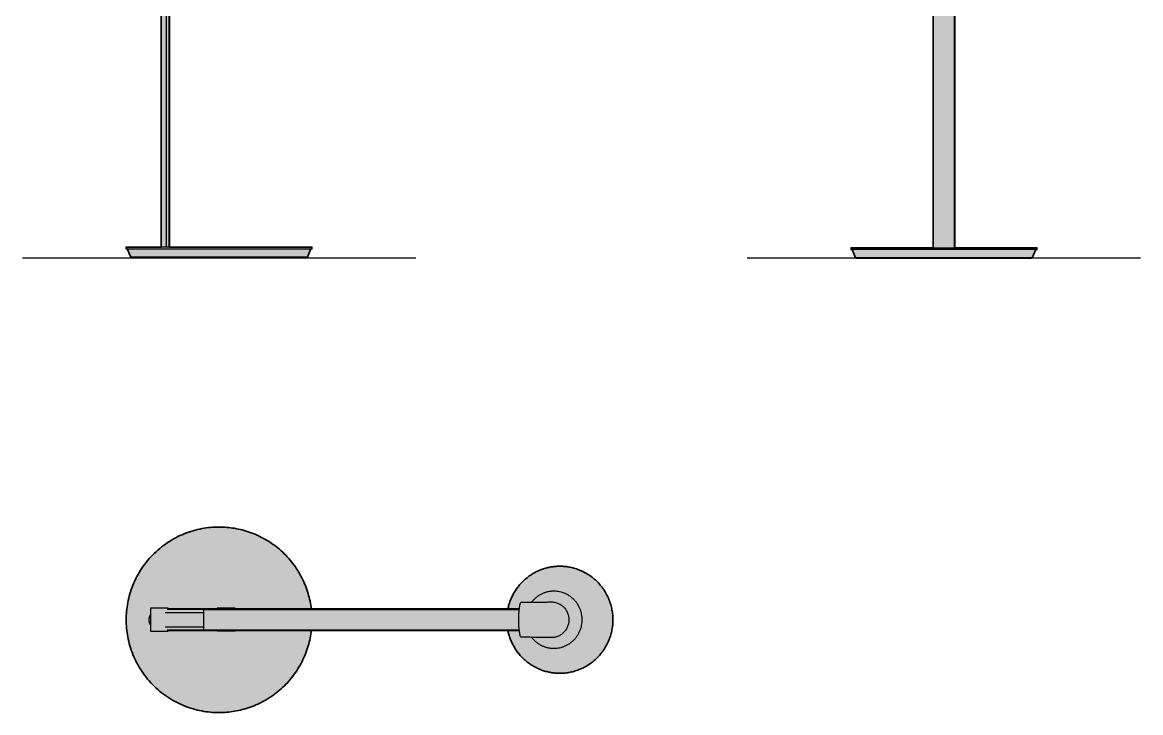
# Model space of a CAD drawing. Header units: millimetres. Extents: x 0 to 1565, y -637 to 1297.
# Drawn here: x 0 to 1565, y -637 to 330 of the extents above; entities that cross this region are included whole.
import ezdxf

# ---------------------------------------------------------------- set-up
doc = ezdxf.new("R2010")
doc.units = ezdxf.units.MM
doc.layers.add('Blocks', color=7, linetype='Continuous')
doc.layers.add('Blocks$Fill', color=7, linetype='Continuous', true_color=0xffffff)
for name, color, linetype, lineweight, true_color in [('Blocks$Inner', 7, 'Continuous', 25, 0x007f00), ('Blocks$Outline', 7, 'Continuous', 35, 0xff3f3f), ('Groud', 7, 'Continuous', 25, 0x243775)]:
    doc.layers.add(name, color=color, linetype=linetype, lineweight=lineweight, true_color=true_color)

# ---------------------------------------------------------------- blocks, each defined once
blk = doc.blocks.new('NJP Floor Lamp Front')
at = {"layer": 'Blocks$Fill'}
blk.add_hatch(color=256, dxfattribs=at).paths.add_polyline_path([(398.1, -0.8), (398.1, -0.8), (398.1, -0.8), (398.1, -0.8), (398, -0.8), (397.6, -0.8), (396.1, -0.8), (389.5, -0.8), (362.2, -0.8), (275.3, -0.8), (188.4, -0.8), (161.1, -0.8), (154.5, -0.8), (152.9, -0.8), (152.6, -0.8), (152.5, -0.8), (152.4, -0.8), (152.4, -0.8), (152.4, -0.8), (152.4, 0), (151.8, 0), (151.7, 0), (151.6, 0), (151.6, 0), (151.6, 0), (151.6, 0), (151.6, 0), (151.6, 0), (151.6, 0), (146.6, 11.5), (145.6, 11.5), (145.4, 11.5), (145.3, 11.5), (145.3, 11.5), (145.3, 11.5), (145.3, 11.5), (145.3, 11.5), (145.3, 11.5), (145.3, 11.5), (145.3, 14), (145.3, 14), (145.3, 14), (145.3, 14), (145.4, 14), (145.7, 14), (147.1, 14), (153, 14), (177.5, 14), (260.3, 14), (260.3, 737.6), (260.3, 737.6), (261.5, 737.6), (262.8, 738.6), (262.8, 741.1), (259.4, 741.1), (259.4, 741.1), (259.4, 741.1), (259.4, 741.1), (259.4, 741.1), (259.4, 741.1), (259.4, 741.2), (259.4, 741.5), (259.4, 742.8), (259.4, 747.4), (259.4, 766.1), (259.4, 766.1), (260.5, 766.1), (260.5, 1162.3), (249.1, 1162.8), (238.4, 1163.5), (228.6, 1164.4), (224.2, 1164.9), (220.2, 1165.5), (215.3, 1166.3), (213.1, 1166.7), (211, 1167.2), (209.1, 1167.6), (207.4, 1168.1), (206.6, 1168.4), (205.8, 1168.6), (205.1, 1168.9), (204.4, 1169.1), (203.8, 1169.4), (203.5, 1169.5), (203.3, 1169.7), (203, 1169.8), (202.7, 1169.9), (202.5, 1170.1), (202.3, 1170.2), (202.1, 1170.3), (201.9, 1170.5), (201.7, 1170.6), (201.6, 1170.7), (201.5, 1170.7), (201.4, 1170.8), (201.3, 1170.9), (201.3, 1170.9), (201.2, 1171), (201.1, 1171.1), (201, 1171.1), (201, 1171.2), (200.9, 1171.3), (200.9, 1171.3), (200.8, 1171.4), (200.8, 1171.5), (200.7, 1171.5), (200.7, 1171.6), (200.6, 1171.7), (200.6, 1171.7), (200.6, 1171.7), (200.6, 1171.8), (200.6, 1171.8), (200.5, 1171.8), (200.5, 1171.9), (200.5, 1171.9), (200.5, 1171.9), (200.5, 1172), (200.5, 1172), (200.5, 1172), (200.4, 1172.1), (200.4, 1172.1), (200.4, 1172.1), (200.4, 1172.2), (200.4, 1172.2), (200.4, 1172.2), (200.4, 1172.3), (200.4, 1172.3), (200.4, 1172.3), (200.4, 1172.4), (200.4, 1172.4), (200.4, 1172.4), (200.4, 1172.5), (200.4, 1172.5), (200.4, 1172.5), (200.4, 1172.6), (200.4, 1172.6), (200.4, 1172.6), (200.4, 1172.7), (200.4, 1172.7), (200.4, 1172.7), (200.4, 1172.8), (200.4, 1172.8), (200.4, 1172.8), (200.4, 1172.9), (200.4, 1172.9), (200.4, 1172.9), (200.4, 1173), (200.4, 1173), (200.5, 1173), (200.5, 1173.1), (200.5, 1173.1), (200.5, 1173.1), (200.5, 1173.2), (200.5, 1173.2), (200.5, 1173.2), (200.5, 1173.3), (200.6, 1173.3), (200.6, 1173.3), (200.6, 1173.4), (200.7, 1173.5), (235.5, 1232.2), (250.4, 1258.7), (250.5, 1258.7), (250.5, 1258.7), (250.5, 1258.8), (250.5, 1258.8), (250.7, 1271.7), (250.7, 1272.5), (250.8, 1273.5), (250.9, 1274.1), (251, 1274.7), (251.1, 1275.4), (251.2, 1276.2), (251.3, 1276.7), (251.5, 1277.3), (251.6, 1277.9), (251.8, 1278.5), (252, 1279.1), (252.2, 1279.7), (252.4, 1280.3), (252.6, 1280.8), (252.8, 1281.4), (253.1, 1281.9), (253.4, 1282.5), (253.6, 1283), (253.9, 1283.5), (254.2, 1284.1), (254.6, 1284.6), (254.9, 1285.1), (255.2, 1285.6), (255.6, 1286.1), (255.9, 1286.5), (256.3, 1287), (256.7, 1287.5), (257.1, 1287.9), (257.5, 1288.4), (257.9, 1288.8), (258.4, 1289.2), (258.8, 1289.6), (259.3, 1290), (259.7, 1290.4), (260.2, 1290.8), (260.7, 1291.2), (261.2, 1291.5), (261.7, 1291.9), (262.2, 1292.2), (262.7, 1292.5), (263.2, 1292.8), (263.8, 1293.1), (264.3, 1293.4), (264.8, 1293.7), (265.4, 1293.9), (265.9, 1294.2), (266.5, 1294.4), (267.1, 1294.6), (267.6, 1294.8), (268.2, 1295), (268.8, 1295.1), (269.4, 1295.3), (270, 1295.4), (270.6, 1295.6), (271.2, 1295.7), (271.8, 1295.8), (272.4, 1295.8), (273, 1295.9), (273.6, 1296), (274.2, 1296), (274.8, 1296), (275.4, 1296), (276, 1296), (276.6, 1296), (277.2, 1296), (277.8, 1295.9), (278.4, 1295.8), (279, 1295.8), (279.6, 1295.7), (280.2, 1295.6), (280.8, 1295.4), (281.4, 1295.3), (281.9, 1295.1), (282.5, 1295), (283.1, 1294.8), (283.7, 1294.6), (284.2, 1294.4), (284.8, 1294.2), (285.3, 1293.9), (285.9, 1293.7), (286.4, 1293.4), (287, 1293.1), (287.5, 1292.8), (288, 1292.5), (288.5, 1292.2), (289.1, 1291.9), (289.6, 1291.5), (290, 1291.2), (290.5, 1290.8), (291, 1290.4), (291.5, 1290), (291.9, 1289.6), (292.4, 1289.2), (292.8, 1288.8), (293.2, 1288.4), (293.6, 1287.9), (294, 1287.5), (294.4, 1287), (294.8, 1286.5), (295.2, 1286.1), (295.5, 1285.6), (295.8, 1285.1), (296.2, 1284.6), (296.5, 1284.1), (296.8, 1283.5), (297.1, 1283), (297.4, 1282.5), (297.6, 1281.9), (297.9, 1281.4), (298.1, 1280.8), (298.3, 1280.3), (298.6, 1279.7), (298.8, 1279.1), (298.9, 1278.5), (299.1, 1277.9), (299.3, 1277.3), (299.4, 1276.7), (299.5, 1276.2), (299.7, 1275.4), (299.8, 1274.7), (299.9, 1274.1), (299.9, 1273.5), (300, 1272.5), (300, 1271.7), (300.1, 1268.9), (300.3, 1258.8), (300.3, 1258.8), (300.3, 1258.7), (300.3, 1258.7), (300.3, 1258.7), (315.2, 1232.1), (315.3, 1232.1), (350, 1173.5), (350.1, 1173.4), (350.1, 1173.3), (350.2, 1173.3), (350.2, 1173.3), (350.2, 1173.2), (350.2, 1173.2), (350.2, 1173.2), (350.2, 1173.1), (350.3, 1173.1), (350.3, 1173.1), (350.3, 1173), (350.3, 1173), (350.3, 1173), (350.3, 1172.9), (350.3, 1172.9), (350.3, 1172.9), (350.3, 1172.8), (350.3, 1172.8), (350.3, 1172.8), (350.4, 1172.7), (350.4, 1172.7), (350.4, 1172.7), (350.4, 1172.6), (350.4, 1172.6), (350.4, 1172.6), (350.4, 1172.5), (350.4, 1172.5), (350.4, 1172.5), (350.4, 1172.4), (350.4, 1172.4), (350.4, 1172.4), (350.4, 1172.3), (350.3, 1172.3), (350.3, 1172.3), (350.3, 1172.2), (350.3, 1172.2), (350.3, 1172.2), (350.3, 1172.1), (350.3, 1172.1), (350.3, 1172.1), (350.3, 1172), (350.3, 1172), (350.3, 1172), (350.2, 1171.9), (350.2, 1171.9), (350.2, 1171.9), (350.2, 1171.8), (350.2, 1171.8), (350.2, 1171.8), (350.1, 1171.7), (350.1, 1171.7), (350.1, 1171.7), (350.1, 1171.6), (350, 1171.5), (350, 1171.5), (349.9, 1171.4), (349.9, 1171.3), (349.8, 1171.3), (349.7, 1171.2), (349.7, 1171.1), (349.6, 1171.1), (349.5, 1171), (349.5, 1170.9), (349.4, 1170.9), (349.3, 1170.8), (349.2, 1170.7), (349.1, 1170.7), (349.1, 1170.6), (348.9, 1170.5), (348.7, 1170.3), (348.5, 1170.2), (348.2, 1170.1), (348, 1169.9), (347.7, 1169.8), (347.5, 1169.7), (347.2, 1169.5), (346.9, 1169.4), (346.3, 1169.1), (345.6, 1168.9), (344.9, 1168.6), (344.2, 1168.4), (343.4, 1168.1), (341.6, 1167.6), (339.7, 1167.2), (337.6, 1166.7), (335.4, 1166.3), (330.5, 1165.5), (326.5, 1164.9), (322.1, 1164.4), (312.5, 1163.5), (301.8, 1162.8), (290.5, 1162.3), (290.5, 766.1), (291.4, 766.1), (291.4, 766.1), (291.4, 747.4), (291.4, 742.8), (291.4, 741.5), (291.4, 741.2), (291.4, 741.1), (291.4, 741.1), (291.4, 741.1), (291.4, 741.1), (291.4, 741.1), (291.4, 741.1), (287.8, 741.1), (287.8, 738.6), (288.8, 737.6), (290.2, 737.6), (290.3, 737.6), (290.3, 14), (373.1, 14), (397.6, 14), (403.5, 14), (404.8, 14), (405.2, 14), (405.3, 14), (405.3, 14), (405.3, 14), (405.3, 14), (405.3, 11.5), (405.3, 11.5), (405.3, 11.5), (405.3, 11.5), (405.3, 11.5), (405.3, 11.5), (405.3, 11.5), (405.2, 11.5), (405, 11.5), (403.9, 11.5), (398.9, 0), (398.9, 0), (398.9, 0), (398.9, 0), (398.9, 0), (398.9, 0), (398.9, 0), (398.9, 0), (398.7, 0), (398.1, 0)], flags=0)
at = {"layer": 'Blocks$Inner'}
for points in [[(260.3, 737.6), (260.3, 737.6), (260.3, 14)], [(290.2, 737.6), (290.3, 737.6), (290.3, 14)]]:
    blk.add_lwpolyline(points, dxfattribs=at)
for points in [[(260.3, 737.6), (260.3, 14)], [(290.2, 14), (290.2, 737.6)], [(145.3, 11.5), (145.3, 14)], [(151.6, 0), (146.6, 11.5)], [(152.4, 0), (152.4, -0.8)], [(398.1, -0.8), (398.1, 0)], [(403.9, 11.5), (398.9, 0)], [(405.3, 14), (405.3, 11.5)]]:
    blk.add_open_spline(points, degree=1, dxfattribs=at)
for points in [[(145.3, 14), (145.3, 14), (275.3, 14)], [(275.3, 11.5), (145.3, 11.5), (145.3, 11.5)], [(275.3, 0), (151.6, 0), (151.6, 0)], [(275.3, 14), (405.3, 14), (405.3, 14)], [(405.3, 11.5), (405.3, 11.5), (275.3, 11.5)], [(398.9, 0), (398.9, 0), (275.3, 0)], [(152.4, -0.8), (152.4, -0.8), (275.3, -0.8)], [(275.3, -0.8), (398.1, -0.8), (398.1, -0.8)]]:
    blk.add_rational_spline(points, [1, 0.707106781187, 1], degree=2, dxfattribs=at)
at = {"layer": 'Blocks$Outline'}
for points in [[(260.3, 14), (260.3, 737.6)], [(290.3, 737.6), (290.3, 14)], [(145.3, 11.5), (145.3, 14)], [(151.6, 0), (146.6, 11.5)], [(152.4, -0.8), (152.4, 0)], [(398.1, 0), (398.1, -0.8)], [(403.9, 11.5), (398.9, 0)], [(405.3, 14), (405.3, 11.5)]]:
    blk.add_lwpolyline(points, dxfattribs=at)
for points, weights in [([(145.3, 14), (145.3, 14), (260.3, 14)], [1, 0.730522664409, 0.956912284641]), ([(146.6, 11.5), (145.3, 11.5), (145.3, 11.5)], [0.9476606551, 0.970948832615, 1]), ([(152.4, 0), (151.6, 0), (151.6, 0)], [0.95752252035, 0.976946771841, 1]), ([(290.3, 14), (405.3, 14), (405.3, 14)], [0.956912284329, 0.730522664595, 1]), ([(398.9, 0), (398.9, 0), (398.1, 0)], [1, 0.976946771841, 0.95752252035]), ([(405.3, 11.5), (405.3, 11.5), (403.9, 11.5)], [1, 0.970948832615, 0.9476606551]), ([(275.3, -0.8), (152.4, -0.8), (152.4, -0.8)], [1, 0.707106781187, 1]), ([(398.1, -0.8), (398.1, -0.8), (275.3, -0.8)], [1, 0.707106781187, 1])]:
    blk.add_rational_spline(points, weights, degree=2, dxfattribs=at)
blk = doc.blocks.new('NJP Floor Lamp Top')
at = {"layer": 'Blocks$Fill'}
blk.add_hatch(color=256, dxfattribs=at).paths.add_polyline_path([(681.3, 0.1), (681.3, -1.6), (681.2, -3.3), (681.1, -5), (681, -6.7), (680.8, -8.4), (680.6, -10.1), (680.4, -11.8), (680.1, -13.6), (679.7, -15.3), (679.3, -17.1), (678.9, -18.8), (678.4, -20.6), (677.9, -22.3), (677.4, -24), (676.8, -25.8), (676.1, -27.5), (675.4, -29.3), (674.6, -31), (673.9, -32.7), (673, -34.4), (672.1, -36), (671.2, -37.7), (670.2, -39.3), (669.2, -41), (668.1, -42.6), (667, -44.1), (665.9, -45.7), (664.7, -47.2), (663.5, -48.7), (662.2, -50.1), (660.9, -51.6), (659.6, -53), (658.2, -54.3), (656.8, -55.6), (655.3, -56.9), (653.9, -58.1), (652.4, -59.3), (650.8, -60.5), (649.3, -61.6), (647.7, -62.7), (646.1, -63.7), (644.5, -64.7), (642.8, -65.6), (641.2, -66.5), (639.5, -67.4), (637.8, -68.2), (636.1, -68.9), (634.4, -69.7), (632.7, -70.3), (630.9, -70.9), (629.2, -71.5), (627.5, -72), (625.7, -72.5), (624, -72.9), (622.3, -73.3), (620.6, -73.7), (618.8, -74), (617.1, -74.2), (615.4, -74.4), (613.7, -74.6), (612, -74.7), (610.4, -74.8), (608.7, -74.9), (607, -74.9), (605.6, -74.9), (604.2, -74.9), (602.7, -74.8), (601.3, -74.7), (599.8, -74.6), (598.4, -74.4), (596.9, -74.2), (595.4, -74), (593.9, -73.7), (592.4, -73.5), (590.9, -73.1), (589.4, -72.8), (587.9, -72.4), (586.4, -72), (584.9, -71.5), (583.5, -71), (582, -70.5), (580.5, -70), (579, -69.4), (577.5, -68.7), (576.1, -68.1), (574.6, -67.4), (573.1, -66.7), (571.7, -65.9), (570.3, -65.1), (568.9, -64.3), (567.5, -63.4), (566.1, -62.5), (564.7, -61.6), (563.4, -60.6), (562.1, -59.6), (560.8, -58.6), (559.5, -57.5), (558.2, -56.4), (557, -55.3), (555.8, -54.2), (554.6, -53), (553.4, -51.8), (552.3, -50.6), (551.2, -49.3), (550.1, -48.1), (549, -46.8), (548, -45.4), (547, -44.1), (546.1, -42.7), (545.2, -41.4), (544.3, -40), (543.4, -38.6), (542.6, -37.2), (541.8, -35.7), (541, -34.3), (540.3, -32.8), (539.6, -31.3), (538.9, -29.9), (538.3, -28.4), (537.7, -26.9), (537.2, -25.4), (536.7, -23.9), (536.2, -22.4), (535.7, -20.8), (535.3, -19.3), (534.9, -17.8), (534.6, -16.3), (534.2, -14.8), (259.2, -14.8), (258.8, -17.6), (258.4, -20.3), (257.9, -23.1), (257.4, -25.9), (256.8, -28.7), (256.1, -31.5), (255.4, -34.2), (254.6, -37), (253.7, -39.8), (252.8, -42.6), (251.8, -45.4), (250.8, -48.2), (249.6, -50.9), (248.4, -53.7), (247.1, -56.4), (245.8, -59.1), (244.4, -61.8), (242.9, -64.4), (241.4, -67.1), (239.8, -69.7), (238.1, -72.2), (236.4, -74.8), (234.5, -77.3), (232.7, -79.7), (230.8, -82.1), (228.8, -84.5), (226.7, -86.8), (224.6, -89.1), (222.5, -91.4), (220.3, -93.5), (218, -95.7), (215.7, -97.7), (213.4, -99.7), (211, -101.7), (208.5, -103.6), (206.1, -105.4), (203.5, -107.2), (201, -108.9), (198.4, -110.5), (195.8, -112.1), (193.1, -113.6), (190.5, -115.1), (187.8, -116.5), (185.1, -117.8), (182.3, -119), (179.6, -120.2), (176.8, -121.3), (174.1, -122.3), (171.3, -123.3), (168.5, -124.2), (165.7, -125), (162.9, -125.8), (160.1, -126.5), (157.3, -127.1), (154.5, -127.7), (151.8, -128.2), (149, -128.6), (146.2, -129), (143.5, -129.3), (140.7, -129.6), (138, -129.8), (135.3, -129.9), (132.7, -130), (130, -130), (127.1, -130), (124.2, -129.9), (121.3, -129.7), (118.3, -129.5), (115.3, -129.2), (112.4, -128.8), (109.4, -128.4), (106.3, -127.8), (103.3, -127.2), (100.3, -126.6), (97.3, -125.8), (94.2, -125), (91.2, -124.1), (88.2, -123.1), (85.2, -122), (82.1, -120.9), (79.2, -119.6), (76.2, -118.3), (73.2, -116.9), (70.3, -115.5), (67.4, -113.9), (64.5, -112.3), (61.7, -110.6), (58.9, -108.8), (56.1, -106.9), (53.4, -105), (50.7, -103), (48.1, -100.9), (45.5, -98.8), (43, -96.6), (40.5, -94.3), (38.1, -91.9), (35.7, -89.5), (33.4, -87), (31.2, -84.5), (29.1, -81.9), (27, -79.3), (25, -76.6), (23.1, -73.9), (21.2, -71.1), (19.4, -68.3), (17.7, -65.5), (16.1, -62.6), (14.5, -59.7), (13.1, -56.8), (11.7, -53.8), (10.4, -50.8), (9.1, -47.9), (8, -44.8), (6.9, -41.8), (5.9, -38.8), (5, -35.8), (4.2, -32.7), (3.4, -29.7), (2.8, -26.7), (2.2, -23.7), (1.6, -20.6), (1.2, -17.6), (0.8, -14.7), (0.5, -11.7), (0.3, -8.7), (0.1, -5.8), (0, -2.9), (0, 0), (0, 2.9), (0.1, 5.8), (0.3, 8.7), (0.5, 11.7), (0.8, 14.7), (1.2, 17.6), (1.6, 20.6), (2.2, 23.7), (2.8, 26.7), (3.4, 29.7), (4.2, 32.7), (5, 35.8), (5.9, 38.8), (6.9, 41.8), (8, 44.8), (9.1, 47.9), (10.4, 50.8), (11.7, 53.8), (13.1, 56.8), (14.5, 59.7), (16.1, 62.6), (17.7, 65.5), (19.4, 68.3), (21.2, 71.1), (23.1, 73.9), (25, 76.6), (27, 79.3), (29.1, 81.9), (31.2, 84.5), (33.4, 87), (35.7, 89.5), (38.1, 91.9), (40.5, 94.3), (43, 96.6), (45.5, 98.8), (48.1, 100.9), (50.7, 103), (53.4, 105), (56.1, 106.9), (58.9, 108.8), (61.7, 110.6), (64.5, 112.3), (67.4, 113.9), (70.3, 115.5), (73.2, 116.9), (76.2, 118.3), (79.2, 119.6), (82.1, 120.9), (85.2, 122), (88.2, 123.1), (91.2, 124.1), (94.2, 125), (97.3, 125.8), (100.3, 126.6), (103.3, 127.2), (106.3, 127.8), (109.4, 128.4), (112.4, 128.8), (115.3, 129.2), (118.3, 129.5), (121.3, 129.7), (124.2, 129.9), (127.1, 130), (130, 130), (132.7, 130), (135.3, 129.9), (138, 129.8), (140.7, 129.6), (143.4, 129.3), (146.2, 129), (148.9, 128.6), (151.7, 128.2), (154.5, 127.7), (157.3, 127.1), (160, 126.5), (162.8, 125.8), (165.6, 125), (168.4, 124.2), (171.2, 123.3), (174, 122.3), (176.7, 121.3), (179.5, 120.2), (182.2, 119.1), (184.9, 117.8), (187.7, 116.5), (190.3, 115.1), (193, 113.7), (195.6, 112.2), (198.3, 110.6), (200.8, 109), (203.4, 107.3), (205.9, 105.5), (208.4, 103.7), (210.8, 101.8), (213.2, 99.9), (215.6, 97.9), (217.9, 95.8), (220.1, 93.7), (222.3, 91.5), (224.5, 89.3), (226.6, 87), (228.6, 84.7), (230.6, 82.4), (232.5, 79.9), (234.4, 77.5), (236.2, 75), (237.9, 72.5), (239.6, 69.9), (241.2, 67.3), (242.8, 64.7), (244.2, 62.1), (245.6, 59.4), (247, 56.7), (248.3, 54), (249.5, 51.2), (250.6, 48.5), (251.7, 45.7), (252.7, 43), (253.6, 40.2), (254.5, 37.4), (255.3, 34.6), (256, 31.8), (256.7, 29), (257.3, 26.3), (257.9, 23.5), (258.3, 20.7), (258.8, 17.9), (259.1, 15.2), (534.3, 15.2), (534.6, 16.7), (535, 18.2), (535.4, 19.7), (535.8, 21.2), (536.2, 22.7), (536.7, 24.2), (537.3, 25.7), (537.8, 27.2), (538.4, 28.7), (539, 30.2), (539.7, 31.7), (540.4, 33.2), (541.1, 34.6), (541.9, 36.1), (542.7, 37.5), (543.5, 38.9), (544.4, 40.3), (545.3, 41.7), (546.2, 43.1), (547.1, 44.4), (548.1, 45.7), (549.1, 47.1), (550.2, 48.3), (551.3, 49.6), (552.4, 50.9), (553.5, 52.1), (554.7, 53.3), (555.9, 54.4), (557.1, 55.6), (558.3, 56.7), (559.6, 57.8), (560.9, 58.8), (562.2, 59.8), (563.5, 60.8), (564.8, 61.8), (566.2, 62.7), (567.6, 63.6), (569, 64.5), (570.4, 65.3), (571.8, 66.1), (573.2, 66.9), (574.7, 67.6), (576.1, 68.3), (577.6, 68.9), (579.1, 69.6), (580.5, 70.1), (582, 70.7), (583.5, 71.2), (585, 71.7), (586.5, 72.2), (588, 72.6), (589.5, 73), (591, 73.3), (592.5, 73.6), (593.9, 73.9), (595.4, 74.2), (596.9, 74.4), (598.4, 74.6), (599.8, 74.7), (601.3, 74.9), (602.8, 75), (604.2, 75), (605.6, 75.1), (607, 75.1), (608.7, 75.1), (610.4, 75), (612, 74.9), (613.7, 74.8), (615.4, 74.6), (617.1, 74.4), (618.8, 74.1), (620.6, 73.8), (622.3, 73.5), (624, 73.1), (625.7, 72.7), (627.5, 72.2), (629.2, 71.7), (630.9, 71.1), (632.7, 70.5), (634.4, 69.8), (636.1, 69.1), (637.8, 68.4), (639.5, 67.6), (641.2, 66.7), (642.8, 65.8), (644.5, 64.9), (646.1, 63.9), (647.7, 62.9), (649.3, 61.8), (650.8, 60.7), (652.4, 59.5), (653.9, 58.3), (655.3, 57.1), (656.8, 55.8), (658.2, 54.5), (659.6, 53.1), (660.9, 51.7), (662.2, 50.3), (663.5, 48.8), (664.7, 47.4), (665.9, 45.8), (667, 44.3), (668.1, 42.7), (669.2, 41.1), (670.2, 39.5), (671.2, 37.9), (672.1, 36.2), (673, 34.5), (673.9, 32.8), (674.6, 31.1), (675.4, 29.4), (676.1, 27.7), (676.8, 26), (677.4, 24.2), (677.9, 22.5), (678.4, 20.7), (678.9, 19), (679.3, 17.2), (679.7, 15.5), (680.1, 13.7), (680.4, 12), (680.6, 10.3), (680.8, 8.5), (681, 6.8), (681.1, 5.1), (681.2, 3.4), (681.3, 1.7)], flags=0)
at = {"layer": 'Blocks$Inner'}
blk.add_lwpolyline([(58.2, -14.8), (108.4, -14.8), (550.2, -14.8)], dxfattribs=at)
for points, weights, knots in [([(0, 0), (0, 130), (130, 130), (245.6, 130), (259.1, 15.2)], [1, 0.707106781187, 1, 0.73082924721, 0.956397802151], [408.407045, 408.407045, 408.407045, 612.610567, 612.610567, 800.274919, 800.274919, 800.274919]), ([(681.3, 0.1), (681.3, 75.1), (607, 75.1), (546.5, 75.1), (534.3, 15.2)], [1, 0.707106781187, 1, 0.747587782358, 0.930227819412], [235.619449, 235.619449, 235.619449, 353.429174, 353.429174, 454.956324, 454.956324, 454.956324]), ([(638.3, 0.1), (638.3, 40.1), (598.7, 40.1), (579.4, 40.1), (567.5, 24.7)], [1, 0.707106781187, 1, 0.832059485909, 0.856708041564], [125.663706, 125.663706, 125.663706, 188.495559, 188.495559, 224.522388, 224.522388, 224.522388]), ([(59, 16.1), (59, 16.1), (49.7, 16.1), (40.4, 16.1), (35.6, 16.1)], [1, 0.793353340291, 1, 0.793353340291, 1], [-0.01, -0.01, -0.01, 16.352462, 16.352462, 32.714923, 32.714923, 32.714923]), ([(152.6, 16.1), (152.6, 16.1), (143.3, 16.1), (134, 16.1), (129.3, 16.1)], [1, 0.793353340291, 1, 0.793353340291, 1], [-0.01, -0.01, -0.01, 16.352462, 16.352462, 32.714923, 32.714923, 32.714923]), ([(592.8, 25), (593.9, 25.1), (595, 25.1), (619.7, 25.1), (619.7, 0.1)], [0.96636000187, 0.982084109646, 1, 0.707106781187, 1], [44.964808, 44.964808, 44.964808, 47.366898, 47.366898, 86.636829, 86.636829, 86.636829]), ([(259.2, -14.8), (246, -130), (130, -130), (0, -130), (0, 0)], [0.957429280085, 0.730215351793, 1, 0.707106781187, 1], [16.111167, 16.111167, 16.111167, 204.203522, 204.203522, 408.407045, 408.407045, 408.407045]), ([(534.2, -14.8), (546.3, -74.9), (607, -74.9), (681.3, -74.9), (681.3, 0.1)], [0.931137963023, 0.746960719295, 1, 0.707106781187, 1], [16.030352, 16.030352, 16.030352, 117.809725, 117.809725, 235.619449, 235.619449, 235.619449]), ([(567.5, -24.6), (579.4, -39.9), (598.7, -39.9), (638.3, -39.9), (638.3, 0.1)], [0.856714886253, 0.832036180737, 1, 0.707106781187, 1], [26.800025, 26.800025, 26.800025, 62.831853, 62.831853, 125.663706, 125.663706, 125.663706]), ([(619.7, 0.1), (619.7, -24.9), (595, -24.9), (593.9, -24.9), (592.8, -24.8)], [1, 0.707106781187, 1, 0.982092277857, 0.966374340193], [86.636829, 86.636829, 86.636829, 125.906737, 125.906737, 128.30773, 128.30773, 128.30773]), ([(35.6, -15.9), (40.4, -15.9), (49.7, -15.9), (59, -15.9), (59, -15.9)], [1, 0.793353340291, 1, 0.793353340291, 1], [77.804893, 77.804893, 77.804893, 94.167355, 94.167355, 110.529816, 110.529816, 110.529816]), ([(152.6, -15.9), (152.6, -15.9), (143.3, -15.9), (134, -15.9), (129.3, -15.9)], [1, 0.793353340291, 1, 0.793353340291, 1], [32.01, 32.01, 32.01, 48.372462, 48.372462, 64.734923, 64.734923, 64.734923])]:
    blk.add_rational_spline(points, weights, degree=2, knots=knots, dxfattribs=at)
for points, weights in [([(35.6, 16.1), (34, 16.1), (34, 16.1)], [1, 0.965925826289, 1]), ([(129.3, 16.1), (127.6, 16.1), (127.6, 16.1)], [1, 0.965925826289, 1]), ([(32.2, 0), (32.2, 3.6), (34, 6.8)], [1, 0.904319867131, 0.87115185293]), ([(108.2, 14.2), (108, 0.2), (108.2, -13.8)], [1, 0.991899838312, 1]), ([(108.4, 15.2), (108.2, 15.2), (108.2, 14.2)], [1, 0.707106781188, 1]), ([(34, -6.8), (32.2, -3.6), (32.2, 0)], [0.871170834052, 0.904347237277, 1]), ([(57.5, -14.4), (57.7, -14.8), (58.2, -14.8)], [1, 0.87270643979, 1]), ([(59.5, -14.8), (59.5, -14.9), (59.5, -14.9)], [0.999904254005, 0.999951886985, 1]), ([(108.2, -13.8), (108.2, -14.8), (108.4, -14.8)], [1, 0.707106781187, 1]), ([(34, -15.9), (34, -15.9), (35.6, -15.9)], [1, 0.965925826289, 1]), ([(129.3, -15.9), (127.6, -15.9), (127.6, -15.9)], [1, 0.965925826289, 1])]:
    blk.add_rational_spline(points, weights, degree=2, dxfattribs=at)
for points, degree in [([(34, 16.1), (34, -15.9)], 1), ([(59, 15.2), (59, 16.1)], 1), ([(127.6, 16.1), (127.6, 15.2)], 1), ([(152.6, 15.2), (152.6, 16.1)], 1), ([(553, 24.6), (553.2, 24.6), (553.5, 24.6), (553.8, 24.6)], 3), ([(54.7, 10.2), (108.2, 10.2)], 1), ([(57.3, 14.8), (108.3, 14.8)], 1), ([(108.4, 15.2), (58, 15.2)], 1), ([(550.2, 14.2), (108.2, 14.2)], 1), ([(550.3, 15.2), (108.4, 15.2)], 1), ([(54.7, -9.8), (108.2, -9.8)], 1), ([(108.3, -14.4), (57.5, -14.4)], 1), ([(59, -15.9), (59, -14.8)], 1), ([(59.5, -14.9), (59, -15)], 1), ([(108.2, -13.8), (550.2, -13.8)], 1), ([(127.6, -15.9), (127.6, -14.8)], 1), ([(152.6, -14.8), (152.6, -15.9)], 1), ([(553.8, -24.4), (553.5, -24.4), (553.2, -24.4), (553, -24.4)], 3)]:
    blk.add_open_spline(points, degree=degree, dxfattribs=at)
for points, knots in [([(553, -24.4), (552.7, -24.4), (552.3, -24.1), (551.4, -22.2), (550.7, -18.6), (550.1, -13.6), (549.8, -9.4), (549.6, -4.7), (549.5, 0.1), (549.6, 4.9), (549.8, 9.5), (550.1, 13.8), (550.7, 18.8), (551.4, 22.4), (552.3, 24.3), (552.7, 24.6), (553, 24.6)], [53.914669, 53.914669, 53.914669, 53.914669, 60.475343, 67.098104, 80.343624, 86.966384, 93.589144, 100.211904, 106.834665, 113.457425, 120.080185, 126.702945, 133.325705, 146.571226, 153.193986, 159.75466, 159.75466, 159.75466, 159.75466]), ([(553.8, 24.6), (554.4, 24.6), (555, 24.6), (555.5, 24.6), (556.6, 24.6), (557.5, 24.6), (558.5, 24.6), (559.4, 24.7), (560.3, 24.7), (561.2, 24.7)], [160.593857, 160.593857, 160.593857, 160.593857, 162.375294, 162.375294, 162.375294, 165.396229, 165.396229, 165.396229, 168.109524, 168.109524, 168.109524, 168.109524]), ([(561.4, 24.7), (562.6, 24.7), (563.9, 24.7), (565.2, 24.7), (566.4, 24.7), (567.6, 24.7), (568.7, 24.7), (569.7, 24.7), (570.6, 24.8), (571.5, 24.8)], [8.556752, 8.556752, 8.556752, 8.556752, 12.453557, 12.453557, 12.453557, 15.953326, 15.953326, 15.953326, 18.749741, 18.749741, 18.749741, 18.749741]), ([(571.5, 24.8), (571.7, 24.8), (572, 24.8), (572.2, 24.8), (574.5, 24.8), (576.7, 24.8), (578.9, 24.8), (581.1, 24.9), (583.1, 24.9), (585.1, 24.9), (586.1, 24.9), (587, 24.9), (587.9, 24.9), (588.8, 24.9), (589.7, 24.9), (590.5, 25), (591.3, 25), (592.1, 25), (592.8, 25)], [18.749741, 18.749741, 18.749741, 18.749741, 19.4601, 19.4601, 19.4601, 26.554868, 26.554868, 26.554868, 33.846869, 33.846869, 33.846869, 37.597194, 37.597194, 37.597194, 41.413898, 41.413898, 41.413898, 44.964808, 44.964808, 44.964808, 44.964808]), ([(561.2, -24.5), (560.3, -24.5), (559.4, -24.5), (558.5, -24.5), (557.5, -24.5), (556.6, -24.5), (555.5, -24.4), (555, -24.4), (554.4, -24.4), (553.8, -24.4)], [45.560468, 45.560468, 45.560468, 45.560468, 48.273098, 48.273098, 48.273098, 51.294033, 51.294033, 51.294033, 53.075431, 53.075431, 53.075431, 53.075431]), ([(571.5, -24.6), (570.6, -24.6), (569.7, -24.6), (568.7, -24.6), (567.6, -24.6), (566.4, -24.6), (565.2, -24.5), (563.9, -24.5), (562.6, -24.5), (561.4, -24.5)], [154.524223, 154.524223, 154.524223, 154.524223, 157.320644, 157.320644, 157.320644, 160.820414, 160.820414, 160.820414, 164.717891, 164.717891, 164.717891, 164.717891]), ([(592.8, -24.8), (592.1, -24.8), (591.3, -24.8), (590.5, -24.8), (589.7, -24.8), (588.8, -24.8), (587.9, -24.8), (587, -24.8), (586.1, -24.7), (585.1, -24.7), (583.1, -24.7), (581.1, -24.7), (578.9, -24.7), (576.7, -24.6), (574.5, -24.6), (572.2, -24.6), (572, -24.6), (571.7, -24.6), (571.5, -24.6)], [128.30773, 128.30773, 128.30773, 128.30773, 131.86011, 131.86011, 131.86011, 135.676807, 135.676807, 135.676807, 139.427127, 139.427127, 139.427127, 146.719115, 146.719115, 146.719115, 153.813871, 153.813871, 153.813871, 154.524223, 154.524223, 154.524223, 154.524223])]:
    blk.add_open_spline(points, degree=3, knots=knots, dxfattribs=at)
at = {"layer": 'Blocks$Outline'}
for points in [[(259.1, 15.2), (534.3, 15.2)], [(534.2, -14.8), (259.2, -14.8)]]:
    blk.add_lwpolyline(points, dxfattribs=at)
for points, weights, knots in [([(0, 0), (0, 130), (130, 130), (245.6, 130), (259.1, 15.2)], [1, 0.707106781187, 1, 0.73082924721, 0.956397802151], [0, 0, 0, 204.203522, 204.203522, 391.867874, 391.867874, 391.867874]), ([(534.3, 15.2), (546.5, 75.1), (607, 75.1), (681.3, 75.1), (681.3, 0.1)], [0.930227819412, 0.747587782358, 1, 0.707106781187, 1], [-219.336875, -219.336875, -219.336875, -117.809725, -117.809725, 0, 0, 0]), ([(259.2, -14.8), (246, -130), (130, -130), (0, -130), (0, 0)], [0.957429280085, 0.730215351793, 1, 0.707106781187, 1], [16.111167, 16.111167, 16.111167, 204.203522, 204.203522, 408.407045, 408.407045, 408.407045]), ([(681.3, 0.1), (681.3, -74.9), (607, -74.9), (546.3, -74.9), (534.2, -14.8)], [1, 0.707106781187, 1, 0.746960719295, 0.931137963023], [-235.619449, -235.619449, -235.619449, -117.809725, -117.809725, -16.030352, -16.030352, -16.030352])]:
    blk.add_rational_spline(points, weights, degree=2, knots=knots, dxfattribs=at)
blk = doc.blocks.new('NJP Floor Lamp Side')
at = {"layer": 'Blocks$Fill'}
blk.add_hatch(color=256, dxfattribs=at).paths.add_polyline_path([(398.1, 0), (398.1, 0), (152.4, 0), (152.4, 0), (152.4, 0.8), (151.8, 0.8), (151.7, 0.8), (151.6, 0.8), (151.6, 0.8), (151.6, 0.8), (151.6, 0.8), (151.6, 0.8), (151.6, 0.8), (151.6, 0.8), (146.6, 12.3), (145.6, 12.3), (145.4, 12.3), (145.3, 12.3), (145.3, 12.3), (145.3, 12.3), (145.3, 12.3), (145.3, 12.3), (145.3, 12.3), (145.3, 12.3), (145.3, 14.8), (145.3, 14.8), (145.3, 14.8), (145.3, 14.8), (145.3, 14.8), (145.5, 14.8), (146, 14.8), (148.1, 14.8), (157.2, 14.8), (194.3, 14.8), (194.3, 692.5), (181, 735.4), (177.5, 735.4), (177.5, 735.4), (177.5, 735.4), (177.5, 738.4), (186.8, 738.4), (187.8, 739.4), (187.8, 742.6), (187.5, 742.7), (187.2, 742.8), (186.9, 742.9), (186.6, 743), (186.3, 743.2), (186, 743.3), (185.8, 743.4), (185.5, 743.6), (185.3, 743.7), (185, 743.9), (184.8, 744), (184.6, 744.2), (184.3, 744.4), (184.1, 744.5), (183.9, 744.7), (183.6, 744.9), (183.4, 745.1), (183.2, 745.3), (183, 745.5), (182.8, 745.7), (182.6, 745.9), (182.4, 746.2), (182.2, 746.4), (182, 746.7), (181.8, 746.9), (181.6, 747.1), (181.4, 747.4), (181.2, 747.7), (181.1, 747.9), (180.9, 748.2), (180.7, 748.5), (180.6, 748.8), (180.5, 749.1), (180.3, 749.4), (180.2, 749.7), (180.1, 750), (180, 750.3), (179.9, 750.6), (179.8, 750.9), (179.7, 751.2), (179.6, 751.5), (179.5, 751.8), (179.5, 752.1), (179.4, 752.4), (179.4, 752.8), (179.3, 753.1), (179.3, 753.4), (179.3, 753.7), (179.3, 754), (179.3, 754.4), (179.3, 754.7), (179.3, 755), (179.3, 755.3), (179.3, 755.6), (179.3, 755.9), (179.4, 756.2), (179.4, 756.5), (179.5, 756.9), (179.6, 757.2), (179.6, 757.4), (179.7, 757.7), (179.8, 758), (179.9, 758.3), (180, 758.6), (180.1, 758.9), (180.2, 759.1), (180.3, 759.4), (180.4, 759.7), (180.5, 759.9), (180.7, 760.2), (180.8, 760.4), (180.9, 760.7), (181.1, 760.9), (181.2, 761.1), (181.3, 761.3), (181.5, 761.5), (181.6, 761.7), (181.8, 761.9), (181.9, 762.1), (182.1, 762.4), (182.3, 762.6), (182.4, 762.8), (182.6, 763), (182.8, 763.1), (183, 763.3), (183.2, 763.5), (183.4, 763.7), (183.6, 763.9), (183.8, 764.1), (184, 764.2), (184.3, 764.4), (184.5, 764.6), (184.7, 764.7), (185, 764.9), (185.2, 765.1), (185.4, 765.2), (185.7, 765.3), (185.9, 765.5), (186.2, 765.6), (186.5, 765.7), (186.7, 765.9), (187, 766), (187.3, 766.1), (187.5, 766.2), (187.8, 766.3), (188.1, 766.4), (188.4, 766.4), (188.6, 766.5), (188.9, 766.6), (189.2, 766.7), (189.5, 766.7), (189.8, 766.8), (190.1, 766.8), (190.3, 766.8), (190.6, 766.9), (190.9, 766.9), (191.2, 766.9), (191.5, 766.9), (191.8, 766.9), (192.1, 766.9), (192.4, 766.9), (192.6, 766.9), (192.9, 766.9), (193.2, 766.8), (193.5, 766.8), (193.8, 766.8), (194, 766.7), (194.3, 766.7), (194.6, 766.6), (194.8, 766.5), (195.1, 766.5), (195.4, 766.4), (195.6, 766.3), (195.9, 766.2), (196.1, 766.1), (196.4, 766), (284.8, 1182.1), (284.4, 1182.1), (284, 1182.1), (283.6, 1182.2), (283.2, 1182.2), (282.9, 1182.3), (282.5, 1182.4), (282.1, 1182.5), (281.8, 1182.6), (281.4, 1182.7), (281.1, 1182.8), (280.7, 1183), (280.4, 1183.1), (280, 1183.3), (279.7, 1183.4), (279.4, 1183.6), (279.1, 1183.7), (278.9, 1183.9), (278.6, 1184), (278.4, 1184.2), (278.2, 1184.3), (277.9, 1184.5), (277.7, 1184.7), (277.5, 1184.9), (277.2, 1185.1), (277, 1185.3), (276.8, 1185.5), (276.6, 1185.7), (276.4, 1185.9), (276.2, 1186.1), (276, 1186.3), (275.8, 1186.6), (275.6, 1186.8), (275.4, 1187), (275.2, 1187.3), (275, 1187.6), (274.8, 1187.8), (274.7, 1188.1), (274.5, 1188.4), (274.4, 1188.6), (274.2, 1188.9), (274.1, 1189.2), (273.9, 1189.5), (273.8, 1189.8), (273.7, 1190.1), (273.6, 1190.4), (273.5, 1190.7), (273.4, 1191), (273.3, 1191.3), (273.2, 1191.6), (273.1, 1192), (273.1, 1192.3), (273, 1192.6), (273, 1192.9), (272.9, 1193.2), (272.9, 1193.6), (272.9, 1193.9), (272.9, 1194.2), (272.9, 1194.5), (272.9, 1194.8), (272.9, 1195.1), (272.9, 1195.5), (272.9, 1195.8), (273, 1196.1), (273, 1196.4), (273, 1196.7), (273.1, 1197), (273.2, 1197.3), (273.2, 1197.6), (273.3, 1197.9), (273.4, 1198.2), (273.5, 1198.5), (273.6, 1198.7), (273.7, 1199), (273.8, 1199.3), (273.9, 1199.6), (274, 1199.8), (274.1, 1200.1), (274.3, 1200.3), (274.4, 1200.6), (274.5, 1200.8), (274.7, 1201), (274.8, 1201.2), (274.9, 1201.4), (275.1, 1201.7), (275.2, 1201.9), (275.4, 1202.1), (275.5, 1202.3), (275.7, 1202.5), (275.8, 1202.7), (276, 1202.9), (276.2, 1203.1), (276.4, 1203.3), (276.6, 1203.4), (276.8, 1203.6), (276.9, 1203.8), (277.1, 1204), (277.4, 1204.2), (277.6, 1204.3), (277.8, 1204.5), (278, 1204.7), (278.2, 1204.8), (278.5, 1205), (278.7, 1205.1), (278.9, 1205.3), (279.2, 1205.4), (279.4, 1205.6), (279.7, 1205.7), (279.9, 1205.8), (280.2, 1205.9), (280.4, 1206.1), (280.7, 1206.2), (281, 1206.3), (280.7, 1206.4), (280.5, 1206.5), (280.3, 1206.6), (280.2, 1206.7), (280, 1206.8), (279.8, 1206.9), (279.6, 1207), (279.4, 1207), (279.2, 1207.1), (279, 1207.2), (278.8, 1207.3), (278.7, 1207.3), (278.5, 1207.4), (278.3, 1207.4), (278.1, 1207.5), (277.9, 1207.5), (277.7, 1207.6), (277.5, 1207.6), (277.3, 1207.6), (277.2, 1207.6), (277, 1207.7), (276.8, 1207.7), (276.6, 1207.7), (276.5, 1207.7), (276.3, 1207.7), (276.1, 1207.7), (275.9, 1207.7), (275.7, 1207.7), (275.5, 1207.7), (275.3, 1207.7), (275, 1207.7), (274.7, 1207.7), (274.3, 1207.6), (254, 1204.8), (253.7, 1206.9), (253.6, 1207.6), (253.5, 1207.8), (253.5, 1207.9), (253.5, 1207.9), (253.5, 1207.9), (253.5, 1207.9), (253.5, 1207.9), (253.5, 1207.9), (253.5, 1207.9), (253.4, 1208.5), (253.4, 1208.7), (253.4, 1208.7), (253.4, 1208.8), (253.4, 1208.8), (253.4, 1208.8), (253.4, 1208.8), (253.4, 1208.8), (253.4, 1208.8), (698.2, 1271.3), (694.8, 1295), (700.4, 1295.9), (702.5, 1296.2), (704.8, 1296.5), (706.1, 1296.6), (707.4, 1296.7), (708.7, 1296.8), (710.1, 1296.8), (711.6, 1296.8), (713.1, 1296.8), (714.7, 1296.7), (716.3, 1296.6), (717.9, 1296.5), (719.4, 1296.3), (721, 1296), (722.6, 1295.7), (724.1, 1295.4), (725.7, 1295), (727.2, 1294.5), (728.7, 1294.1), (730.2, 1293.6), (731.7, 1293), (733.1, 1292.4), (734.6, 1291.8), (736, 1291.1), (737.4, 1290.4), (738.8, 1289.6), (740.2, 1288.9), (741.5, 1288), (742.8, 1287.2), (744.1, 1286.3), (745.4, 1285.3), (746.7, 1284.4), (747.9, 1283.4), (749.1, 1282.3), (750.3, 1281.3), (751.4, 1280.2), (752.5, 1279.1), (753.5, 1278), (754.5, 1277), (756.4, 1274.9), (758, 1272.8), (759.5, 1270.9), (760.9, 1269), (762.1, 1267.3), (763.2, 1265.6), (764.2, 1264.1), (765, 1262.7), (783.6, 1238.1), (826.6, 1183.8), (826.6, 1183.8), (678.1, 1162.9), (678.1, 1162.9), (704.4, 1226.9), (712.3, 1247.4), (712.2, 1247.5), (712.1, 1247.5), (712, 1247.5), (712, 1247.5), (711.9, 1247.5), (711.8, 1247.5), (711.7, 1247.5), (711.7, 1247.5), (711.6, 1247.6), (711.5, 1247.6), (711.4, 1247.6), (711.2, 1247.6), (710.9, 1247.6), (710.6, 1247.6), (710.2, 1247.6), (709.4, 1247.5), (708.3, 1247.4), (707.2, 1247.3), (701.7, 1246.5), (699.8, 1259.5), (295, 1202.6), (295.1, 1202.4), (295.3, 1202.2), (295.4, 1202), (295.6, 1201.8), (295.7, 1201.6), (295.8, 1201.4), (296, 1201.2), (296.1, 1201), (296.2, 1200.8), (296.3, 1200.6), (296.4, 1200.4), (296.5, 1200.1), (296.7, 1199.9), (296.8, 1199.7), (296.9, 1199.5), (297, 1199.2), (297, 1199), (297.1, 1198.8), (297.2, 1198.6), (297.3, 1198.3), (297.4, 1198.1), (297.4, 1197.8), (297.5, 1197.6), (297.5, 1197.4), (297.6, 1197.1), (297.6, 1196.9), (297.7, 1196.6), (297.7, 1196.4), (297.8, 1196.1), (297.8, 1195.9), (297.8, 1195.7), (297.8, 1195.4), (297.8, 1195.2), (297.9, 1194.9), (297.9, 1194.7), (297.9, 1194.4), (297.9, 1194.2), (297.8, 1194), (297.8, 1193.7), (297.8, 1193.5), (297.8, 1193.2), (297.8, 1193), (297.7, 1192.8), (297.7, 1192.5), (297.7, 1192.3), (297.6, 1192.1), (297.6, 1191.8), (297.5, 1191.6), (297.4, 1191.4), (297.4, 1191.2), (297.3, 1190.9), (297.3, 1190.7), (297.2, 1190.5), (297.1, 1190.3), (297, 1190.1), (296.9, 1189.9), (296.9, 1189.7), (296.8, 1189.5), (296.7, 1189.3), (296.6, 1189.1), (296.4, 1188.7), (296.2, 1188.3), (296.1, 1188.1), (295.9, 1187.9), (295.8, 1187.7), (295.7, 1187.5), (295.5, 1187.3), (295.4, 1187.1), (295.2, 1186.9), (295.1, 1186.7), (294.9, 1186.5), (294.8, 1186.3), (294.6, 1186.1), (294.4, 1186), (294.3, 1185.8), (294.1, 1185.6), (293.9, 1185.4), (293.7, 1185.2), (293.9, 1185.2), (295.4, 1184.9), (296.1, 1184.7), (296.7, 1184.6), (296.9, 1184.6), (297, 1184.6), (297, 1184.5), (297, 1184.5), (297, 1184.5), (297, 1184.5), (297, 1184.5), (297, 1184.5), (206.5, 759.1), (206.5, 759.1), (206.5, 759.1), (206.5, 759.1), (206.5, 759.1), (206.5, 759.1), (206.5, 759.1), (206.5, 759.1), (206.3, 759.1), (205.6, 759.2), (204.9, 759.4), (203.4, 759.7), (203, 759.8), (203.2, 759.4), (203.4, 759.1), (203.5, 758.7), (203.6, 758.3), (203.7, 758), (203.8, 757.6), (203.9, 757.2), (204, 756.8), (204.1, 756.4), (204.1, 756), (204.2, 755.6), (204.2, 755.2), (204.2, 754.9), (204.3, 754.5), (204.2, 754.1), (204.2, 753.7), (204.2, 753.3), (204.2, 752.9), (204.1, 752.6), (204.1, 752.2), (204, 751.8), (203.9, 751.4), (203.8, 751.1), (203.7, 750.7), (203.6, 750.4), (203.5, 750.1), (203.3, 749.7), (203.2, 749.4), (203.1, 749.1), (202.9, 748.8), (202.7, 748.5), (202.6, 748.2), (202.4, 747.9), (202.3, 747.7), (202.2, 747.5), (202, 747.3), (201.9, 747.1), (201.7, 746.9), (201.6, 746.7), (201.4, 746.4), (201.2, 746.2), (201, 746), (200.8, 745.8), (200.6, 745.6), (200.4, 745.4), (200.2, 745.2), (200, 745.1), (199.8, 744.9), (199.6, 744.7), (199.4, 744.5), (199.2, 744.3), (198.9, 744.2), (198.7, 744), (198.4, 743.9), (198.2, 743.7), (197.9, 743.6), (197.7, 743.4), (197.4, 743.3), (197.2, 743.1), (196.9, 743), (196.6, 742.9), (196.3, 742.8), (196.1, 742.7), (195.8, 742.6), (195.8, 739.4), (196.8, 738.4), (197.2, 738.4), (200.4, 738.4), (201.8, 738.4), (204.8, 738.4), (205.9, 738.4), (205.9, 738.4), (205.9, 735.4), (205.9, 735.4), (205.9, 735.4), (205.9, 735.4), (205.9, 735.4), (205.9, 735.4), (205.9, 735.4), (205.9, 735.4), (205.9, 735.4), (205.8, 735.4), (205.8, 14.8), (405.3, 14.8), (405.3, 14.8), (405.3, 12.3), (405.3, 12.3), (405.3, 12.3), (405.3, 12.3), (405.3, 12.3), (405.3, 12.3), (405.3, 12.3), (405.2, 12.3), (405, 12.3), (403.9, 12.3), (398.9, 0.8), (398.9, 0.8), (398.9, 0.8), (398.9, 0.8), (398.9, 0.8), (398.9, 0.8), (398.9, 0.8), (398.9, 0.8), (398.7, 0.8), (398.1, 0.8)], flags=0)
at = {"layer": 'Blocks$Inner'}
for points in [[(201.8, 14.8), (201.8, 738.4)], [(204.8, 738.4), (204.8, 14.8)], [(205.8, 738.4), (205.8, 14.8)], [(194.3, 692.5), (194.3, 14.8)], [(145.3, 14.8), (145.3, 12.3)], [(151.6, 0.8), (146.6, 12.3)], [(152.4, 0.8), (152.4, 0)], [(398.1, 0), (398.1, 0.8)], [(403.9, 12.3), (398.9, 0.8)], [(405.3, 12.3), (405.3, 14.8)]]:
    blk.add_open_spline(points, degree=1, dxfattribs=at)
for points, knots in [([(405.3, 14.8), (405.3, 14.8), (275.3, 14.8), (145.3, 14.8), (145.3, 14.8)], [816.830494, 816.830494, 816.830494, 1021.034017, 1021.034017, 1225.237539, 1225.237539, 1225.237539]), ([(145.3, 12.3), (145.3, 12.3), (275.3, 12.3), (405.3, 12.3), (405.3, 12.3)], [408.415247, 408.415247, 408.415247, 612.61877, 612.61877, 816.822292, 816.822292, 816.822292]), ([(398.9, 0.8), (398.9, 0.8), (275.3, 0.8), (151.6, 0.8), (151.6, 0.8)], [12.540103, 12.540103, 12.540103, 206.769069, 206.769069, 400.998035, 400.998035, 400.998035]), ([(152.4, 0), (152.4, 0), (275.3, 0), (398.1, 0), (398.1, 0)], [0, 0, 0, 192.972329, 192.972329, 385.944657, 385.944657, 385.944657])]:
    blk.add_rational_spline(points, [1, 0.707106781187, 1, 0.707106781187, 1], degree=2, knots=knots, dxfattribs=at)
at = {"layer": 'Blocks$Outline'}
for points in [[(205.8, 735.4), (205.8, 14.8)], [(194.3, 14.8), (194.3, 692.5)], [(145.3, 12.3), (145.3, 14.8)], [(151.6, 0.8), (146.6, 12.3)], [(152.4, 0), (152.4, 0.8)], [(398.1, 0.8), (398.1, 0)], [(403.9, 12.3), (398.9, 0.8)], [(405.3, 14.8), (405.3, 12.3)]]:
    blk.add_lwpolyline(points, dxfattribs=at)
for points, weights in [([(145.3, 14.8), (145.3, 14.8), (194.3, 14.8)], [1, 0.833604564568, 0.856270801815]), ([(146.6, 12.3), (145.3, 12.3), (145.3, 12.3)], [0.947622966754, 0.97092532283, 1]), ([(152.4, 0.8), (151.6, 0.8), (151.6, 0.8)], [0.957522520349, 0.976946771841, 1]), ([(398.9, 0.8), (398.9, 0.8), (398.1, 0.8)], [1, 0.976946771841, 0.95752252035]), ([(405.3, 12.3), (405.3, 12.3), (403.9, 12.3)], [1, 0.970948832615, 0.9476606551])]:
    blk.add_rational_spline(points, weights, degree=2, dxfattribs=at)
for points, weights, knots in [([(398.1, 0), (398.1, 0), (275.3, 0), (152.4, 0), (152.4, 0)], [1, 0.707106781187, 1, 0.707106781187, 1], [-385.944657, -385.944657, -385.944657, -192.972329, -192.972329, 0, 0, 0]), ([(205.8, 14.8), (237.6, 14.8), (275.3, 14.8), (405.3, 14.8), (405.3, 14.8)], [0.864135810506, 0.89292037569, 1, 0.707106781187, 1], [-278.858841, -278.858841, -278.858841, -204.203522, -204.203522, 0, 0, 0])]:
    blk.add_rational_spline(points, weights, degree=2, knots=knots, dxfattribs=at)

msp = doc.modelspace()

# ---------------------------------------------------------------- linework, layer by layer
at = {"layer": 'Groud'}
for points in [[(0, 0), (550.6, 0)], [(1014.7, 0), (1565.3, 0)]]:
    msp.add_lwpolyline(points, dxfattribs=at)

# ---------------------------------------------------------------- block references
at = {"layer": 'Blocks'}
for name, p in [('NJP Floor Lamp Side', (0, 0)), ('NJP Floor Lamp Front', (1014.7, 0)), ('NJP Floor Lamp Top', (145.3, -507.3))]:
    msp.add_blockref(name, p, dxfattribs=at)

doc.saveas('drawing.dxf')
